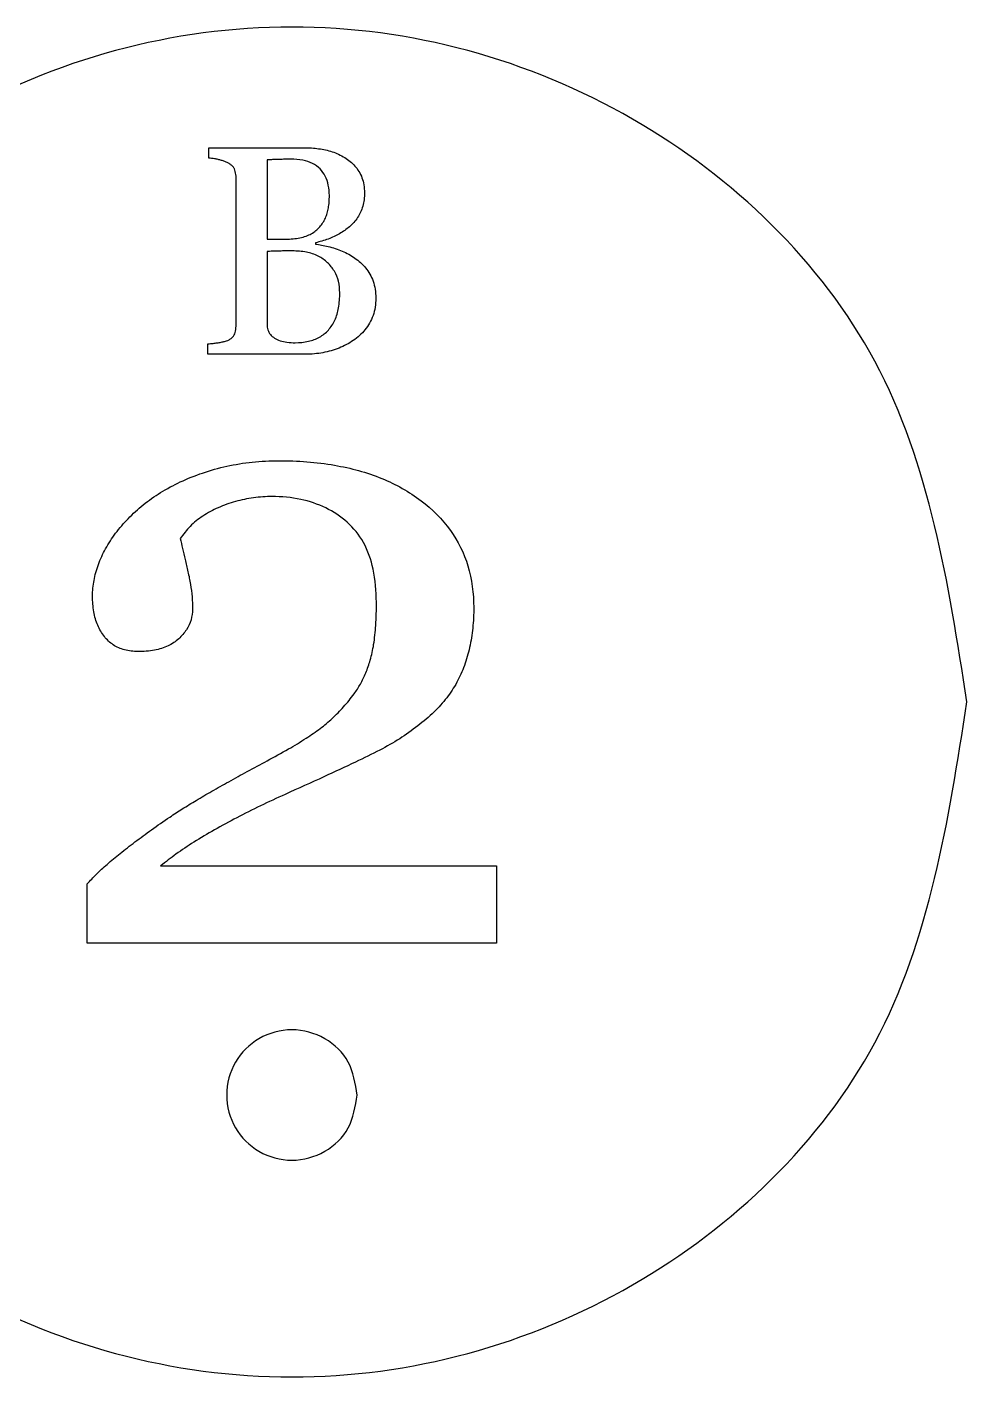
# Model space of a CAD drawing. Extents: x 1 to 437, y 7 to 187.
# Drawn here: x 43.48 to 57.72, y 37.33 to 57.78 of the extents above; entities that cross this region are included whole.
import ezdxf

# ---------------------------------------------------------------- set-up
doc = ezdxf.new("R2010")
doc.units = 0
doc.layers.add('Base', color=7, linetype='CONTINUOUS')

msp = doc.modelspace()

# ---------------------------------------------------------------- linework, layer by layer
at = {"layer": 'Base', "color": 3}
for p, q in [((46.238016, 55.796593), (46.238016, 55.953139)), ((46.238016, 55.953139), (47.682198, 55.953139)), ((47.117754, 55.770158), (47.117754, 54.568509)), ((46.648119, 53.249987), (46.648119, 55.498945)), ((47.915912, 54.753717), (47.915912, 54.753703)), ((47.117754, 54.568509), (47.397772, 54.568509)), ((47.849767, 54.513363), (47.849767, 54.493523)), ((47.117754, 54.381094), (47.117754, 53.278663)), ((48.447285, 54.281856), (48.447285, 54.281862)), ((48.220184, 53.754913), (48.220184, 53.754899)), ((46.222579, 52.824449), (46.222579, 52.980995)), ((47.704245, 52.824449), (46.222579, 52.824449)), ((45.505999, 45.071977), (50.592615, 45.071977)), ((50.592615, 45.071977), (50.592615, 43.901195)), ((44.394749, 43.901195), (44.394749, 44.800778)), ((50.592615, 43.901195), (44.394749, 43.901195)), ((48.48146, 41.6016), (48.48146, 41.6016)), ((48.48146, 41.6016), (48.48146, 41.6016))]:
    msp.add_line(p, q, dxfattribs=at)
at = {"layer": 'Base', "color": 5}
msp.add_line((57.720134, 47.55575), (57.720134, 47.55575), dxfattribs=at)
msp.add_open_spline([(57.720134, 47.55575), (57.439061, 45.752997), (56.88525, 42.200961), (52.813937, 38.290466), (47.503081, 36.841502), (42.136459, 38.290459), (38.229087, 42.200955), (36.779045, 47.555748), (38.229087, 52.910541), (42.13646, 56.821033), (47.503081, 58.269988), (52.813936, 56.821026), (56.88525, 52.910534), (57.43906, 49.358501), (57.720134, 47.55575)], degree=3, knots=[0, 0, 0, 0, 5.346988, 10.535386, 15.882352, 21.229365, 26.417775, 31.764764, 37.111748, 42.300156, 47.647168, 52.994135, 58.18253, 63.529514, 63.529514, 63.529514, 63.529514], dxfattribs=at)
at = {"layer": 'Base', "color": 3}
for points, knots in [([(47.682198, 55.953139), (47.718934, 55.952458), (47.791514, 55.951111), (47.898709, 55.939642), (48.002995, 55.921767), (48.104412, 55.894285), (48.2023, 55.854829), (48.294196, 55.80615), (48.378582, 55.747919), (48.450424, 55.676803), (48.512254, 55.594577), (48.559865, 55.49881), (48.587385, 55.389219), (48.595226, 55.276489), (48.588785, 55.167445), (48.569213, 55.068174), (48.535796, 54.977196), (48.490207, 54.894611), (48.433908, 54.819823), (48.367626, 54.755399), (48.295126, 54.698618), (48.217196, 54.648844), (48.132878, 54.605503), (48.043015, 54.568387), (47.948378, 54.536772), (47.882935, 54.521237), (47.849767, 54.513363)], [0, 0, 0, 0, 0.110182, 0.217685, 0.323049, 0.427355, 0.532239, 0.638988, 0.738837, 0.838623, 0.94088, 1.04628, 1.157159, 1.277561, 1.383969, 1.484072, 1.579985, 1.673514, 1.766118, 1.859748, 1.949952, 2.042002, 2.136725, 2.233976, 2.333449, 2.435676, 2.435676, 2.435676, 2.435676]), ([(46.648119, 55.498945), (46.647631, 55.514995), (46.646688, 55.546029), (46.63791, 55.590524), (46.624373, 55.631787), (46.601259, 55.6692), (46.566309, 55.700598), (46.52314, 55.724286), (46.476314, 55.745112), (46.426857, 55.762017), (46.375427, 55.774859), (46.325381, 55.784674), (46.279821, 55.792398), (46.251263, 55.795264), (46.238016, 55.796593)], [0, 0, 0, 0, 0.048097, 0.092997, 0.13557, 0.177786, 0.223296, 0.274789, 0.324909, 0.376972, 0.431341, 0.483807, 0.529963, 0.569892, 0.569892, 0.569892, 0.569892]), ([(47.915912, 54.753703), (47.932872, 54.774961), (47.966235, 54.816776), (48.004258, 54.886888), (48.031604, 54.961668), (48.049014, 55.043002), (48.059314, 55.132332), (48.063648, 55.248371), (48.053153, 55.382781), (48.005824, 55.52281), (47.925179, 55.638649), (47.80629, 55.723796), (47.651042, 55.770927), (47.519698, 55.779801), (47.421165, 55.778604), (47.361995, 55.777524), (47.297364, 55.775704), (47.232489, 55.773612), (47.172589, 55.771812), (47.135188, 55.770684), (47.117754, 55.770158)], [0, 0, 0, 0, 0.081456, 0.16023, 0.23801, 0.319585, 0.40915, 0.507454, 0.667829, 0.81066, 0.945837, 1.08449, 1.240789, 1.426224, 1.477305, 1.536479, 1.60375, 1.671278, 1.731204, 1.783531, 1.783531, 1.783531, 1.783531]), ([(47.397772, 54.568509), (47.436088, 54.569393), (47.509226, 54.57108), (47.613222, 54.586527), (47.706107, 54.611808), (47.78765, 54.648074), (47.859048, 54.694234), (47.897121, 54.734061), (47.915912, 54.753717)], [0, 0, 0, 0, 0.114889, 0.219297, 0.314581, 0.402749, 0.486221, 0.567564, 0.567564, 0.567564, 0.567564]), ([(47.849767, 54.493523), (47.880919, 54.48919), (47.946024, 54.480134), (48.046377, 54.456789), (48.151832, 54.427378), (48.257155, 54.38945), (48.357022, 54.341667), (48.417444, 54.30163), (48.447285, 54.281856)], [0, 0, 0, 0, 0.094311, 0.197106, 0.308779, 0.422629, 0.532579, 0.639868, 0.639868, 0.639868, 0.639868]), ([(48.220184, 53.754899), (48.216614, 53.813605), (48.209699, 53.927307), (48.143578, 54.085838), (48.03796, 54.218896), (47.89166, 54.3208), (47.706942, 54.379727), (47.542929, 54.391143), (47.415495, 54.38954), (47.336105, 54.388679), (47.266693, 54.386821), (47.207579, 54.384614), (47.159069, 54.382861), (47.130329, 54.381632), (47.117754, 54.381094)], [0, 0, 0, 0, 0.17541, 0.339733, 0.505974, 0.679178, 0.866386, 1.080322, 1.169497, 1.24888, 1.31848, 1.377804, 1.426344, 1.464104, 1.464104, 1.464104, 1.464104]), ([(48.447285, 54.281862), (48.476716, 54.260039), (48.535861, 54.216184), (48.611515, 54.133433), (48.677971, 54.039952), (48.729353, 53.931553), (48.758904, 53.807896), (48.767943, 53.674291), (48.758492, 53.538891), (48.727234, 53.410128), (48.673457, 53.295256), (48.603019, 53.194083), (48.520065, 53.104647), (48.424747, 53.029876), (48.320565, 52.967109), (48.208502, 52.915474), (48.088797, 52.875169), (47.96364, 52.846099), (47.834831, 52.827771), (47.747954, 52.825561), (47.704245, 52.824449)], [0, 0, 0, 0, 0.109691, 0.220444, 0.334622, 0.452876, 0.577832, 0.71368, 0.853229, 0.983532, 1.108814, 1.231406, 1.352046, 1.473406, 1.593549, 1.716205, 1.84283, 1.971782, 2.101239, 2.232316, 2.232316, 2.232316, 2.232316]), ([(47.117754, 53.278663), (47.119822, 53.249825), (47.123798, 53.194391), (47.164681, 53.119454), (47.231002, 53.063719), (47.318293, 53.025281), (47.424693, 53.002726), (47.569508, 52.995028), (47.739093, 53.009926), (47.914741, 53.074109), (48.054665, 53.185579), (48.153596, 53.340992), (48.211439, 53.536074), (48.217125, 53.678377), (48.220184, 53.754913)], [0, 0, 0, 0, 0.085922, 0.165168, 0.248157, 0.341546, 0.448526, 0.572736, 0.775725, 0.955079, 1.125719, 1.302523, 1.499425, 1.72857, 1.72857, 1.72857, 1.72857]), ([(46.222579, 52.980995), (46.236141, 52.98228), (46.266903, 52.985195), (46.318329, 52.991704), (46.37672, 52.999434), (46.434252, 53.008566), (46.483057, 53.019439), (46.525742, 53.033954), (46.5631, 53.054803), (46.596567, 53.082551), (46.621125, 53.116143), (46.63703, 53.155492), (46.646592, 53.200651), (46.64759, 53.232908), (46.648119, 53.249987)], [0, 0, 0, 0, 0.040868, 0.092693, 0.155491, 0.217575, 0.2674, 0.305328, 0.35243, 0.394919, 0.434806, 0.475869, 0.521349, 0.572528, 0.572528, 0.572528, 0.572528]), ([(45.803656, 50.032913), (45.814748, 49.982923), (45.838254, 49.876976), (45.876672, 49.709354), (45.920828, 49.528481), (45.960711, 49.339898), (45.982548, 49.149539), (45.994367, 48.969564), (45.974569, 48.797091), (45.899562, 48.642967), (45.782526, 48.505141), (45.617037, 48.393513), (45.402389, 48.331501), (45.177873, 48.312764), (44.962312, 48.333191), (44.782583, 48.412081), (44.643119, 48.545071), (44.5435, 48.719141), (44.48508, 48.928954), (44.467506, 49.159896), (44.489222, 49.402499), (44.557766, 49.644928), (44.66936, 49.88486), (44.821358, 50.118917), (45.013536, 50.34138), (45.240264, 50.549828), (45.504801, 50.737705), (45.807616, 50.898169), (46.14404, 51.033173), (46.50931, 51.136066), (46.897804, 51.197705), (47.44485, 51.221947), (48.111561, 51.173302), (48.849306, 50.976951), (49.455302, 50.639665), (49.91657, 50.185097), (50.197415, 49.615832), (50.26015, 49.095076), (50.238759, 48.680178), (50.191925, 48.38482), (50.113547, 48.107861), (49.998686, 47.849989), (49.843376, 47.613326), (49.641378, 47.393168), (49.400901, 47.187075), (49.12646, 46.992807), (48.809017, 46.81453), (48.423265, 46.628702), (47.945074, 46.404187), (47.461187, 46.189934), (47.019397, 45.986326), (46.662155, 45.806292), (46.325468, 45.623884), (46.017368, 45.440681), (45.74413, 45.26054), (45.58238, 45.132458), (45.505999, 45.071977)], [0, 0, 0, 0, 0.153618, 0.325572, 0.515869, 0.712258, 0.903284, 1.090118, 1.253096, 1.417332, 1.596175, 1.790541, 2.006713, 2.258634, 2.463789, 2.649825, 2.835729, 3.032051, 3.244511, 3.483831, 3.723337, 3.971541, 4.23562, 4.514393, 4.806038, 5.115281, 5.436264, 5.776592, 6.14099, 6.52189, 6.912647, 7.318131, 8.1627, 8.908199, 9.590307, 10.220706, 10.82171, 11.457394, 11.770152, 12.067206, 12.352498, 12.631296, 12.910768, 13.197756, 13.524685, 13.859304, 14.204794, 14.61549, 15.143697, 15.789568, 16.203048, 16.602889, 16.989486, 17.35155, 17.678102, 17.970267, 17.970267, 17.970267, 17.970267]), ([(44.394749, 44.800778), (44.438943, 44.848814), (44.53404, 44.952178), (44.70116, 45.104237), (44.897262, 45.267806), (45.122083, 45.441536), (45.373879, 45.625167), (45.612483, 45.792913), (45.839168, 45.940726), (46.051078, 46.070562), (46.286431, 46.207631), (46.544533, 46.352767), (46.824481, 46.507271), (47.127179, 46.669623), (47.427284, 46.83268), (47.695845, 46.995434), (47.919787, 47.147564), (48.11011, 47.306177), (48.280787, 47.481998), (48.424473, 47.654756), (48.536984, 47.828095), (48.617493, 48.000894), (48.688937, 48.200333), (48.74037, 48.441957), (48.767747, 48.73567), (48.78033, 49.118437), (48.749322, 49.548473), (48.604182, 49.974805), (48.345322, 50.295593), (48.010447, 50.512973), (47.619071, 50.643537), (47.244302, 50.676713), (46.912098, 50.656008), (46.638225, 50.599072), (46.379664, 50.506759), (46.146391, 50.382504), (45.9471, 50.226832), (45.850812, 50.096662), (45.803656, 50.032913)], [0, 0, 0, 0, 0.195739, 0.421188, 0.6771, 0.961783, 1.27335, 1.612002, 1.836641, 2.085087, 2.357488, 2.653669, 2.973404, 3.316719, 3.684171, 3.997838, 4.258493, 4.495624, 4.739629, 4.992734, 5.168571, 5.357924, 5.563296, 5.802961, 6.096732, 6.447093, 6.951837, 7.382554, 7.775967, 8.164281, 8.56485, 9.002059, 9.284173, 9.561138, 9.838361, 10.104897, 10.351795, 10.58876, 10.58876, 10.58876, 10.58876]), ([(48.48146, 41.6016), (48.454311, 41.427471), (48.400819, 41.084378), (48.007568, 40.70666), (47.494589, 40.566705), (46.976224, 40.70666), (46.59881, 41.084378), (46.458752, 41.6016), (46.598811, 42.118822), (46.976224, 42.49654), (47.494589, 42.636496), (48.007568, 42.49654), (48.400818, 42.118822), (48.454311, 41.775729), (48.48146, 41.6016)], [0, 0, 0, 0, 0.516469, 1.017619, 1.534088, 2.050557, 2.551707, 3.068176, 3.584644, 4.085794, 4.602263, 5.118733, 5.619883, 6.136351, 6.136351, 6.136351, 6.136351]), ([(48.48146, 41.6016), (48.454311, 41.427471), (48.400819, 41.084378), (48.007568, 40.70666), (47.494589, 40.566705), (46.976224, 40.70666), (46.59881, 41.084378), (46.458752, 41.6016), (46.598811, 42.118822), (46.976224, 42.49654), (47.494589, 42.636496), (48.007568, 42.49654), (48.400818, 42.118822), (48.454311, 41.775729), (48.48146, 41.6016)], [0, 0, 0, 0, 0.516469, 1.017619, 1.534088, 2.050557, 2.551707, 3.068176, 3.584644, 4.085794, 4.602263, 5.118733, 5.619883, 6.136351, 6.136351, 6.136351, 6.136351])]:
    msp.add_open_spline(points, degree=3, knots=knots, dxfattribs=at)

doc.saveas('drawing.dxf')
